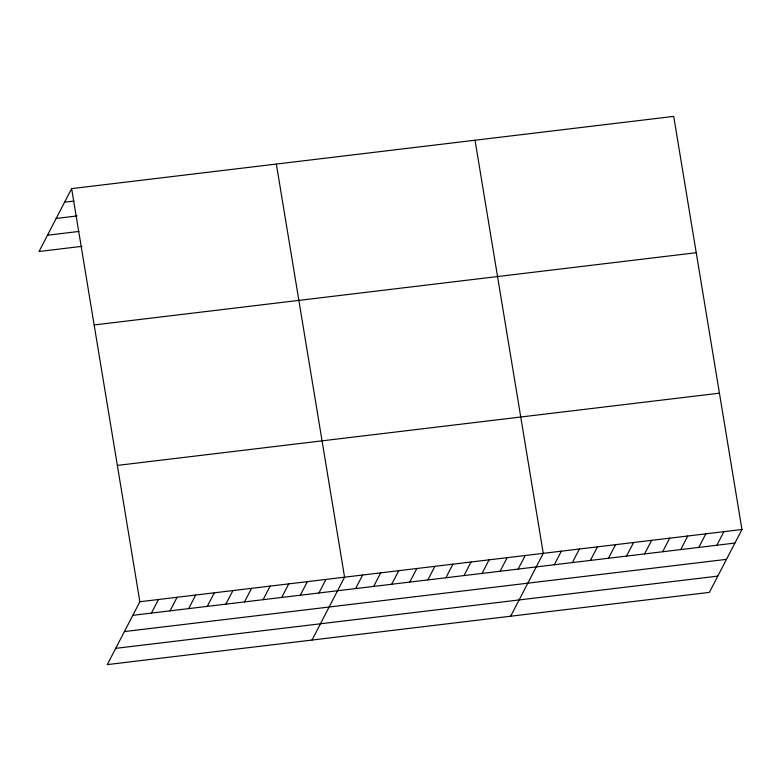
<?xml version="1.0" encoding="UTF-8"?>
<svg xmlns="http://www.w3.org/2000/svg" width="781" height="781" viewBox="0 0 781 781"><rect width="100%" height="100%" fill="white"/><g stroke="black" fill="none" stroke-linecap="round" stroke-linejoin="round"><path stroke-width="1.17" d="M71.637 188.621L139.867 601.741L107.28 664.611L709.363 592.379L741.95 529.508L673.72 116.389L71.637 188.621L39.05 251.492L82.083 246.327M151.446 613.085L158.475 599.515M170.053 610.849L177.092 597.28M188.66 608.614L195.699 595.044M207.277 606.388L214.306 592.808M225.885 604.152L232.914 590.582M244.492 601.917L251.531 588.347M263.099 599.691L270.138 586.111M281.716 597.455L288.745 583.885M300.324 595.22L307.353 581.65M318.931 592.984L325.97 579.414M311.99 640.059L344.577 577.188L276.347 164.059M355.609 588.591L362.638 575.021M373.669 586.424L380.698 572.854M391.73 584.256L398.769 570.686M409.791 582.089L416.829 568.519M427.851 579.922L434.89 566.352M445.912 577.755L452.951 564.185M463.982 575.587L471.011 562.017M482.043 573.42L489.072 559.85M500.104 571.253L507.142 557.683M518.164 569.085L525.203 555.516M510.676 616.219L543.264 553.348L475.033 140.219M554.295 564.751L561.324 551.181M572.356 562.584L579.385 549.014M590.416 560.416L597.455 546.846M608.477 558.249L615.516 544.679M626.538 556.082L633.576 542.512M644.598 553.914L651.637 540.345M662.669 551.747L669.698 538.177M680.729 549.58L687.758 536.01M698.79 547.413L705.829 533.843M716.851 545.245L723.889 531.676M64.608 202.191L73.912 201.078M56.173 218.455L77.104 215.946M47.485 235.218L78.891 231.449M94.159 324.955L696.232 252.712M117.355 465.408L719.438 393.175M139.867 601.741L741.95 529.508M132.838 615.311L734.911 543.078M124.404 631.585L726.486 559.352M115.715 648.347L717.798 576.114"/></g></svg>
